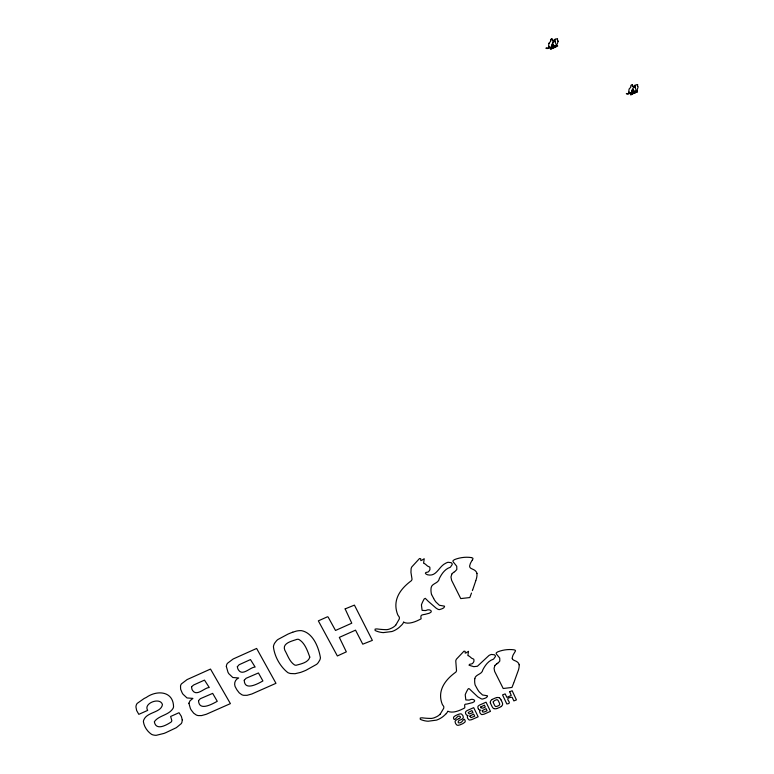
<?xml version="1.0" encoding="UTF-8"?>
<svg xmlns="http://www.w3.org/2000/svg" width="774" height="774" viewBox="0 0 774 774"><rect width="100%" height="100%" fill="white"/><g stroke="black" fill="none" stroke-linecap="round" stroke-linejoin="round"><path stroke-width="1.16" d="M631.313 93.76L631.071 93.248M631.7 90.906L631.807 91.38M633.064 92.445L634.041 91.796L634.506 93.122L633.809 93.441M474.781 678.643C475.371 674.231 482.154 674.609 482.841 669.791C485.114 665.379 488.471 660.735 493.367 659.196A1.683 1.442 -20.3 0 0 493.812 658.79L495.36 656.584A2.274 1.945 -20.4 0 0 495.35 655.762L494.528 654.804L491.529 654.456A2.206 1.887 -20.3 0 0 490.851 654.62A10.149 8.659 -20.3 0 0 488.974 655.481L477.403 666.259L473.775 666.666L469.054 665.243L469.46 664.363L471.937 663.821A2.67 2.283 -19.2 0 0 472.701 663.289L473.407 662.38A9.781 8.379 -19 0 0 473.736 661.77A2.564 2.196 -19.3 0 0 473.891 661.325L473.949 660.435A15.035 12.877 -18.6 0 0 473.911 659.99L473.843 659.496A1.316 1.132 -19.3 0 0 473.572 659.08L472.14 658.422A3.386 2.902 -19.5 0 1 471.579 658.152L469.712 656.536A19.447 16.622 -18.4 0 0 469.431 656.342A12.007 10.275 -18.7 0 0 469.044 656.11L468.802 655.965A7.566 6.473 -18.9 0 0 467.854 655.559L468.512 651.321L466.587 652.521A16.506 14.232 -18.8 0 1 466.151 652.879L465.213 653.13L465.155 651.389L464.003 651.157L456.418 659.177A8.698 7.45 -18.9 0 0 455.76 660.861L456.515 670.69A4.799 4.102 -18.2 0 1 455.857 672.103C445.34 679.611 436.894 690.66 442.225 704.205A13.081 11.088 -17.8 0 0 443.386 705.946L443.744 706.527A6.366 5.389 -16.9 0 1 443.705 708.287L440.232 714.073M548.921 43.47L548.96 43.363A7.324 6.743 -66.9 0 0 548.727 44.892A3.473 3.202 -67.1 0 0 548.843 46.392M475.952 580.19L476.262 579.204A21.42 18.847 -20.2 0 0 476.813 576.765A16.796 14.774 -20.4 0 0 476.997 574.647L476.871 573.573M475.836 580.587L473.04 588.83M551.523 46.75L551.514 46.305M557.377 43.605L557.957 41.806A2.593 2.38 -67.2 0 0 558.025 41.486M472.817 589.43L472.382 590.639M637.312 89.426L637.95 87.559A2.535 2.293 -60.6 0 0 638.018 87.249A1.277 1.151 -60.5 0 0 637.708 86.137M471.501 593.039L469.818 597.557L460.743 598.592L451.619 580.326L450.971 577.017L451.793 574.202M513.975 682.329L518.406 670.11A20.734 17.647 -20.4 0 0 518.967 667.817A15.761 13.41 -20.7 0 0 519.17 665.553L519.064 664.808M513.752 682.9L511.962 687.447L503.206 688.502L494.634 671.387L494.064 668.281L494.886 665.63M631.294 93.847L630.713 94.496M403.583 622.161C408.469 624.792 415.986 621.677 421.124 618.794C420.321 615.069 421.172 614.914 425.197 614.324A6.666 5.824 -17.7 0 0 425.797 614.14L428.148 613.521A7.634 6.676 -17.9 0 0 429.289 613.221C434.185 611.315 429.077 608.451 426.126 610.415A4.954 4.325 -17.7 0 0 425.439 610.57L422.12 610.367L421.607 606.4A17.725 15.499 -18.6 0 1 421.443 604.833L421.559 604.475A40.509 35.217 -19.5 0 1 424.229 598.883L425.294 598.35L427.442 600.479A32.711 28.754 -19.9 0 0 428.196 601.253L436.149 608.171A20.83 18.112 -17.4 0 1 437.184 608.838L438.123 609.341A3.676 3.212 -18.6 0 0 439.487 609.593L441.664 608.906A17.647 15.48 -18.6 0 0 443.183 608.19A2.961 2.593 -18.7 0 0 443.783 607.793L444.499 606.719A1.277 1.113 -18.8 0 0 444.431 606.129L439.419 605.278L435.994 602.075A30.641 26.867 -20.3 0 1 433.614 598.457M637.592 85.092L637.505 85.237A2.274 2.061 -60.5 0 0 637.37 85.508L637.602 86.243M472.285 560.134L472.943 558.896A1.035 0.919 -21.6 0 0 472.904 558.441A1.258 1.103 -21.5 0 0 472.643 558.044L471.405 557.59M472.159 560.328L471.443 561.498A19.205 16.854 -22.2 0 0 470.311 563.636L469.625 566.017A3.183 2.806 -21.4 0 0 469.876 567.187A3.744 3.299 -21.4 0 0 470.815 568.29L472.817 569.287A12.336 10.826 -20.7 0 1 474.259 569.993A7.498 6.579 -21 0 1 477.045 573.515M634.728 91.496L634.622 92.203M395.756 625.131L399.278 619.016A6.579 5.747 -15.7 0 0 399.297 617.149L398.92 616.53A13.516 11.823 -16.9 0 1 397.681 614.672C392.108 600.131 400.158 588.995 411.371 580.694A4.954 4.383 -17.2 0 0 412.029 579.194L410.946 572.383L411.11 568.745A8.988 7.953 -18.1 0 1 411.768 566.955L419.527 558.509L420.727 558.77L420.814 560.618L421.927 560.241A17.773 15.838 -18 0 0 422.381 559.854L424.22 558.731L423.591 563.23A8.698 7.692 -18.1 0 1 424.046 563.414L424.578 563.675A14.735 13.023 -17.8 0 1 425.526 564.285L427.49 566.017A3.502 3.096 -18.9 0 0 428.08 566.316L429.58 567.023A1.364 1.209 -18.7 0 1 429.86 567.468L429.938 569.422A2.651 2.341 -18.6 0 1 429.783 569.896A10.101 8.949 -18.2 0 1 429.444 570.535L428.554 571.657A2.728 2.409 -18.6 0 1 427.935 572.054C422.972 572.286 426.126 575.217 429.899 575.092C436.952 575.285 439.438 566.133 445.514 563.356A10.488 9.24 -20 0 1 447.449 562.456A2.283 2.012 -20 0 1 448.146 562.292L451.271 562.688L452.132 563.724A2.341 2.07 -20.1 0 1 452.161 564.594L450.574 566.916A1.742 1.538 -20 0 1 450.129 567.352C445.031 568.948 441.625 573.882 439.351 578.497C438.742 583.567 431.611 583.209 431.108 587.834A22.494 19.727 -19.7 0 0 431.553 594.587M552.181 40.606L552.326 40.838A3.183 2.932 -67.6 0 0 552.684 40.974L553.178 40.887A7.324 6.743 -66.7 0 1 553.662 40.306L554.136 39.803A2.235 2.061 -67.2 0 1 554.716 39.368M633.393 92.851L633.345 93.393M634.187 86.659L634.37 86.446A2.922 2.641 -60.4 0 1 634.844 85.953L635.367 85.459L634.854 85.237A2.187 1.983 -60.5 0 0 634.274 85.633L633.858 86.059A7.179 6.492 -60.2 0 0 633.306 86.688L632.329 86.427M551.901 38.894L552.114 38.758A1.026 0.948 -67.6 0 1 552.065 39.213L552.017 39.348A1.219 1.122 -67.5 0 1 552.326 39.6L552.384 40.577M552.917 42.318L552.781 42.551A2.699 2.486 -67.1 0 0 552.8 43.644A1.954 1.809 -67.1 0 0 552.917 43.925L552.936 43.954M551.136 48.414L550.991 47.649M498.321 662.689L499.559 661.402A2.883 2.457 -20.5 0 0 499.811 660.948L499.733 658.084L497.256 655.046A16.138 13.816 -21.4 0 1 496.589 654.32L496.153 653.459A1.5 1.277 -20.7 0 1 496.444 652.705L497.817 651.814A28.919 24.536 -20.6 0 1 513.994 649.812L515.184 650.237A1.209 1.035 -21.5 0 1 515.426 650.605A1.006 0.861 -21.5 0 1 515.455 651.031L513.984 653.498A18.586 15.79 -22 0 0 512.862 655.52L512.175 657.948A3.048 2.593 -21.4 0 0 512.32 658.684M551.91 47.94L551.881 48.51M631.932 93.528L632.29 94.138M454.115 572.054L454.251 571.957A11.629 10.275 -20 0 0 455.325 571.115L456.583 569.761A2.98 2.632 -20.3 0 0 456.844 569.267L456.718 566.229L454.106 562.979A16.68 14.754 -21.4 0 1 453.409 562.195L452.935 561.276A1.548 1.364 -20.5 0 1 453.235 560.482L454.638 559.554A29.867 26.19 -20.5 0 1 471.405 557.58M453.835 572.257L453.699 572.354A8.195 7.198 -20.2 0 0 451.706 574.134M496.753 663.869L497.285 663.492A11.252 9.627 -20.3 0 0 498.33 662.689M631.478 92.483L631.768 91.922M551.794 38.99L551.291 38.99A4.828 4.45 -67.2 0 0 550.749 39.609M632.174 89.784L632.077 89.774A4.538 4.112 -60.2 0 0 631.7 90.548M550.401 47.833L550.15 48.385M630.462 93.431L630.21 93.964L630.965 93.625M550.662 48.375L550.411 49.149M553.091 42.222L553.255 42.125A1.296 1.2 -67.4 0 0 553.584 41.844A5.215 4.808 -67.7 0 0 553.739 41.477L553.778 41.409A4.431 4.073 -67 0 1 554.068 40.848L554.252 40.635A2.98 2.748 -67.1 0 1 554.735 40.142L555.161 39.445M550.691 48.356L550.179 48.433M630.771 93.925L630.578 94.825M554.919 45.743L554.581 46.363M631.836 92.812L631.71 93.46M459.021 718.572L460.298 717.798L460.385 716.918A3.735 3.144 -17.7 0 0 460.201 716.56C457.163 713.754 454.706 722.935 453.525 718.175A2.622 2.206 -17.7 0 1 453.632 717.304A2.022 1.703 -17.6 0 1 453.941 716.772L455.354 715.727A18.16 15.228 -17.9 0 1 456.447 715.195L457.55 714.702A21.73 18.199 -17.9 0 1 458.227 714.421L459.862 713.928A3.289 2.767 -17.9 0 1 460.782 713.87A1.877 1.587 -17.9 0 1 461.507 714.063L462.717 715.37A10.043 8.456 -17.5 0 1 462.978 715.911L463.307 717.392A2.032 1.703 -17.9 0 1 463.046 718.166L462.871 718.398A3.212 2.699 -17.9 0 1 462.262 718.959L461.652 719.336A23.046 19.505 -17.6 0 1 460.733 719.83C458.266 719.762 456.718 723.767 459.998 722.858A19.853 16.776 -17.7 0 0 460.559 722.616C462.591 722.461 464.081 716.318 465.213 720.865A2.496 2.099 -17.9 0 1 465.184 721.416L465.135 721.62A1.964 1.654 -17.9 0 1 464.864 722.171L463.229 723.4A20.792 17.56 -17.7 0 1 461.894 724.038L460.685 724.57A17.947 15.141 -17.7 0 1 459.862 724.899L458.247 725.296A2.69 2.254 -17.7 0 1 457.328 725.219A1.983 1.674 -17.7 0 1 456.853 725.025L455.76 723.777A13.371 11.242 -18.2 0 1 455.412 723.08L455.083 721.668A1.848 1.558 -17.7 0 1 455.228 721.165L455.422 720.836A2.777 2.332 -17.7 0 1 455.886 720.352L456.679 719.801A15.103 12.655 -17.9 0 1 457.424 719.394L458.634 718.775M550.42 47.824L550.904 47.64M635.541 92.657L635.928 92.009M631.865 92.793L632.581 92.474L633.045 93.799L632.348 94.109M554.716 46.769L554.039 46.159L553.1 47.069M637.128 90.394L636.489 91.274L635.996 90.897L636.741 92.096M637.292 91.835L637.137 90.403M632.097 91.845L632.706 91.351M292.756 632.203L296.384 631.091A15.49 13.468 -10.1 0 1 301.579 630.665C313.122 632.987 318.695 647.364 320.426 657.774A10.768 9.327 -10.7 0 1 319.807 660.058L318.211 662.679A13.216 11.446 -10.6 0 1 316.634 664.344L305.991 670.265A75.494 66.341 -8.6 0 1 300.602 672.403L295.039 673.709L290.569 673.515A11.097 9.588 -9.8 0 1 287.802 672.596C280.149 666.569 274.48 656.41 273.425 646.725A11.339 9.849 -9.3 0 1 274.644 643.175L276.444 640.833A14.648 12.723 -9.4 0 1 277.818 639.556L287.899 634.148A77.023 65.896 -11.2 0 1 292.746 632.194M553.662 47.92L554.542 47.533L554.049 46.188M549.598 47.137L549.472 47.117A1.229 1.132 -67.1 0 1 549.182 47.572M496.627 708.587L496.792 708.539A18.15 15.335 -19.6 0 0 498.562 707.862L499.046 707.649A12.249 10.333 -19.7 0 0 501.359 706.439M630.462 92.88L630.549 92.861A4.634 4.209 -60.6 0 0 631.478 92.503M632.551 86.398L632.445 85.363M629.939 92.967L629.659 92.735A2.138 1.945 -60.4 0 1 628.575 93.702M551.881 46.246L552.607 45.666M631.971 84.869L631.507 84.859A4.731 4.286 -60.5 0 0 630.974 85.459A1.277 1.161 -60.7 0 0 630.762 86.233L630.771 86.562A1.558 1.413 -60.7 0 1 630.858 86.998L629.881 88.226A3.512 3.183 -60.3 0 0 629.117 89.078L629.117 89.213A7.169 6.492 -60.3 0 0 628.894 90.587A3.406 3.086 -60.3 0 0 628.972 92.038M551.852 47.94C550.653 47.262 553.749 45.918 553.052 48.22L551.901 48.539M550.111 47.311L550.14 47.311A2.448 2.264 -67.2 0 0 550.469 47.243A4.731 4.363 -67.4 0 0 551.427 46.875M552.181 45.695L551.61 45.589M633.79 90.781L633.335 90.355A3.638 3.289 -60.4 0 1 633.084 89.832M552.075 44.079L551.959 44.089A4.625 4.257 -66.8 0 0 551.581 44.911M553.71 45.115L553.284 44.669A3.715 3.415 -67.1 0 1 553.004 44.128M634.032 90.8L633.403 91.216M493.754 708.5L493.483 708.345A3.802 3.193 -19.6 0 1 492.796 707.717L492.709 707.6A14.425 12.142 -20.1 0 1 491.974 706.352L490.958 704.253A18.266 15.393 -20.3 0 1 490.677 703.585L490.484 702.908M557.59 40.461L557.319 39.687A2.322 2.138 -67.1 0 1 557.454 39.416L557.628 38.99M556.129 44.35L555.19 41.98M636.102 90.007L635.231 87.694M633.084 90.945L632.542 90.268M552.704 44.873L553.033 45.279M478.487 709.09L479.058 709.719A1.625 1.364 -18.9 0 0 479.59 709.942L479.899 709.99A2.041 1.722 -18.9 0 0 480.364 709.981L479.909 710.726A1.548 1.296 -18.9 0 0 479.667 711.267L479.774 712.303A8.34 7.014 -19.2 0 0 480.141 713.135L481.302 714.412A1.954 1.645 -18.9 0 0 481.97 714.596L483.944 714.218A11.3 9.53 -18.9 0 0 484.64 713.928L490.464 711.354L486.053 702.192L480.373 704.698A10.236 8.611 -19 0 0 479.154 705.298L478.274 706.014A2.003 1.693 -18.9 0 0 477.877 706.807L477.955 707.949A6.985 5.882 -19.1 0 0 478.487 709.09M553.352 47.804L553.12 47.098M500.952 699.802L502.045 702.057A12.084 10.178 -19.4 0 1 502.49 703.227A5.06 4.257 -19.7 0 1 502.587 704.069L502.587 704.234A2.999 2.525 -19.8 0 1 502.191 705.443A3.822 3.212 -19.8 0 1 501.891 705.84A3.686 3.096 -19.8 0 1 501.32 706.391M433.663 598.437L431.602 594.567M632.997 89.629L633.016 89.658A1.916 1.742 -60.5 0 1 632.871 89.31M548.96 46.353L548.553 47.504A1.625 1.509 -67.2 0 1 547.47 48.056L547.411 48.056A8.417 7.759 -67.7 0 1 546.376 47.891L546.163 48.094M629.088 92L628.672 93.112A1.596 1.451 -60.4 0 1 627.608 93.654L627.55 93.654A8.243 7.479 -60.8 0 1 626.553 93.499L626.33 93.693A2.419 2.196 -60.4 0 0 628.594 93.77M637.283 91.825L636.586 91.535L636.75 92.087M549.192 47.591A2.767 2.554 -67.2 0 1 546.067 48.269M555.306 39.164A2.941 2.709 -67.1 0 1 557.415 39.019M557.686 40.335A1.306 1.2 -67.1 0 1 558.093 41.496M555.142 41.96A1.287 1.19 -67.2 0 1 555.248 40.645M555.548 47.291A1.113 1.026 -66.8 0 1 554.523 47.04M556.177 46.256A0.987 0.909 -66.8 0 1 555.645 47.214M555.016 45.511A1.084 0.997 -66.8 0 1 556.003 45.705M551.746 48.53A1.045 0.968 -66.9 0 1 551.136 49.275M550.74 39.609A1.306 1.2 -67.5 0 0 550.556 40.403L550.585 40.819A1.587 1.461 -67.5 0 1 550.662 41.196L549.617 42.531A3.58 3.299 -67.1 0 0 548.921 43.334M631.758 94.118A1.055 0.958 -60.1 0 1 631.168 94.834M635.009 91.168A1.064 0.968 -60.2 0 1 635.967 91.342M635.493 92.88A1.093 0.987 -60.2 0 1 634.496 92.638M635.202 87.714A1.267 1.142 -60.5 0 1 635.338 86.446M635.744 85.014A2.815 2.554 -60.5 0 1 637.737 84.792M632.88 89.31A2.583 2.341 -60.4 0 1 632.9 88.304L633.355 87.888A1.277 1.151 -60.6 0 0 633.693 87.617A5.108 4.625 -60.8 0 0 633.848 87.259L633.887 87.191A4.334 3.928 -60.4 0 1 634.177 86.649M632.426 84.598A1.016 0.919 -60.8 0 1 632.387 85.14M403.631 622.17A9.704 8.466 -15.8 0 1 401.609 625.092L399.2 627.375A21.807 19.089 -15.3 0 1 395.398 629.997A18.266 15.973 -15.4 0 1 391.925 631.526L383.294 632.619A21.72 19.011 -15.4 0 1 375.09 630.491L375.1 629.107L376.928 628.914A70.231 62.336 -16.4 0 0 385.965 629.659L386.536 629.668A10.962 9.578 -15.3 0 0 389.719 628.952L391.963 627.956A12.935 11.31 -15.3 0 0 395.766 625.14M474.83 678.643A21.778 18.479 -20.1 0 0 475.13 684.99L477.103 688.599A29.664 25.174 -20.5 0 0 479.329 691.985L482.57 694.994L487.388 695.749A1.229 1.045 -19.3 0 1 487.446 696.3L486.749 697.316A2.873 2.428 -19.3 0 1 486.159 697.703A17.086 14.503 -19.2 0 1 484.688 698.38L482.579 699.048A3.56 3.009 -19.2 0 1 481.273 698.825L478.351 697.161A25.987 22.069 -20 0 1 477.752 696.803L470.205 689.663A28.638 24.217 -17.4 0 0 469.489 688.957L468.667 688.55L467.999 689.102A39.222 33.021 -19.9 0 0 465.348 694.394L465.261 694.733A17.163 14.522 -19.2 0 0 465.387 696.203L465.832 699.938L469.025 700.102A4.799 4.054 -18.5 0 1 469.692 699.948C472.517 698.061 477.452 700.731 472.701 702.56A7.392 6.26 -18.6 0 1 471.598 702.85L467.525 703.914A20.201 16.97 -18.3 0 0 466.906 704.05C463.297 703.934 465.145 705.907 464.758 707.881C459.775 710.619 452.587 713.657 447.807 711.209A8.717 7.372 -17 0 1 446.259 713.589M446.259 713.599A14.116 11.949 -16.9 0 1 445.572 714.305L443.521 716.163A21.101 17.889 -16.6 0 1 439.09 719.046A17.676 14.977 -16.7 0 1 436.449 720.13L428.119 721.233A21.014 17.821 -16.7 0 1 420.243 719.307L420.272 718.001L422.033 717.808A67.938 58.369 -17.6 0 0 430.731 718.427L431.282 718.436A10.604 8.978 -16.6 0 0 434.359 717.721L436.536 716.772A12.519 10.594 -16.7 0 0 440.242 714.083M519.238 664.75A7.256 6.163 -21.1 0 0 516.364 661.393A7.198 6.115 -21.1 0 0 516.055 661.189L514.7 660.609A13.119 11.194 -21.8 0 1 513.878 660.251L513.433 659.99A3.676 3.135 -21.4 0 1 512.301 658.693M494.799 665.572A7.933 6.743 -20.5 0 1 496.773 663.899M492.254 699.454A12.703 10.672 -19.7 0 1 493.512 698.816L494.422 698.409A18.992 15.935 -19.7 0 1 496.047 697.771L496.202 697.732A4.915 4.141 -19.7 0 1 496.676 697.597M490.29 702.956A3.841 3.241 -19.6 0 1 492.225 699.415M496.618 708.549A3.754 3.154 -19.6 0 1 493.725 708.549M500.942 699.802A13.11 11.039 -19.3 0 0 500.197 698.564L499.859 698.225A3.048 2.574 -19.8 0 0 499.22 697.771M496.685 697.635A3.647 3.077 -19.8 0 1 499.23 697.751M237.337 666.762L237.821 668.775A18.112 15.664 -7.7 0 0 238.624 670.197C242.775 676.302 250.621 666.898 255.139 667.053L250.466 659.574L239.127 664.731L237.337 666.762M465.484 712.554L465.571 713.26A6.85 5.766 -18.5 0 0 466.074 714.412L466.722 715.166A1.625 1.364 -18.2 0 0 467.254 715.389L467.564 715.437A2.041 1.722 -18.3 0 0 468.028 715.428L467.583 716.173A1.548 1.296 -18.3 0 0 467.332 716.714L467.448 717.74A8.33 7.014 -18.6 0 0 467.825 718.582L468.986 719.849A1.954 1.645 -18.3 0 0 469.663 720.033L471.424 719.723A10.652 8.978 -18.3 0 0 472.324 719.365L478.148 716.792L473.688 707.649L468.018 710.155A10.884 9.143 -18.4 0 0 466.954 710.667L465.929 711.47A2.032 1.712 -18.3 0 0 465.503 712.409L465.484 712.554M226.347 666.472L227.991 672.277A32.344 27.99 -7.8 0 0 228.823 673.699L232.8 677.502L238.692 677.976C234.512 679.688 233.448 684.777 236.06 688.289A36.426 31.376 -8.5 0 0 236.979 689.924L239.253 692.885L241.798 694.713A7.285 6.24 -7.4 0 0 243.723 695.313L247.051 695.313L251.821 693.997L275.97 683.316L256.629 648.448L233.138 659.003L227.382 663.366A7.469 6.444 -6.6 0 0 226.501 665.379L226.347 666.472M469.866 716.144L470.989 717.662L474.762 716.182L473.582 714.073L469.866 716.144M182.258 719.83L181.958 722.132A7.305 6.182 -4.2 0 1 181.232 723.651L176.346 727.666L166.023 732.581A74.991 64.136 -1.6 0 1 163.953 733.423L156.309 735.3A9.801 8.262 -3.5 0 1 154.51 735.203L153.368 734.99A7.508 6.318 -3.4 0 1 151.472 734.284C147.35 731.478 144.148 726.728 143.413 721.774A6.995 5.902 -3.1 0 1 143.8 719.888C147.06 711.78 161.147 712.844 162.443 704.592C160.228 696.658 142.948 703.421 147.699 710.377L138.817 714.344L136.63 710.484L135.953 707.01A9.452 8.011 -2.7 0 1 136.185 705.404A7.692 6.521 -2.6 0 1 137.172 703.411L144.128 698.506A77.313 64.697 -5 0 1 146.286 697.451C156.832 689.876 173.347 690.892 173.55 706.788A7.43 6.308 -3.6 0 1 172.873 708.665C168.597 715.34 158.486 715.495 154.326 721.774C155.99 731.014 166.207 725.267 171.035 722.103A3.096 2.622 -3.9 0 0 171.818 720.613L170.628 716.463L179.017 712.719L181.358 716.356L182.258 719.83M482.202 710.696L482.87 712.119L484.408 711.916A14.919 12.597 -19 0 0 484.882 711.712L487.088 710.735L486.072 708.626L482.202 710.696M493.222 701.892L493.396 702.734A16.312 13.748 -20.3 0 0 493.618 703.266L494.422 704.959A17.918 15.083 -20.4 0 0 494.683 705.453L494.983 705.907A2.902 2.438 -19.7 0 0 495.263 706.217L495.621 706.449A1.045 0.88 -19.6 0 0 496.057 706.546L497.16 706.275A13.439 11.349 -19.6 0 0 497.798 706.004L497.963 705.936A17.231 14.571 -19.6 0 0 498.562 705.656L499.675 704.795L499.598 703.576A15.141 12.742 -19.1 0 0 499.317 702.908L498.485 701.176A17.105 14.406 -19 0 0 498.214 700.673L497.701 699.996A1.142 0.958 -19.7 0 0 497.45 699.841A1.596 1.345 -19.7 0 0 497.169 699.764A1.258 1.064 -19.7 0 0 496.705 699.744L495.902 699.977A11.542 9.694 -19.7 0 0 495.447 700.16L495.031 700.344A16.844 14.135 -19.7 0 0 494.431 700.625L493.222 701.892M309.784 657.116C308.391 662.563 300.922 663.937 296.132 665.253A3.928 3.396 -10 0 1 294.439 664.876C289.447 661.528 287.667 655.201 284.793 650.179C281.862 643.039 292.185 641.095 296.974 639.343A4.741 4.122 -10 0 1 298.764 639.401C304.83 642.768 307.52 650.818 309.784 657.116M188.904 703.256L190.433 708.636A36.484 31.183 -6.3 0 0 191.391 710.251L193.703 713.193L196.277 714.992A7.295 6.202 -5.3 0 0 198.221 715.582L201.569 715.582L206.329 714.267L230.4 703.624L210.509 669.065L187.095 679.582L181.387 683.926A7.488 6.405 -4.4 0 0 180.526 685.919L180.623 689.17L182.122 692.759A32.402 27.816 -5.5 0 0 182.974 694.172L187.018 697.945L192.929 698.4L190.036 700.751L188.904 703.256M468.347 712.467L468.434 712.999A4.799 4.034 -18.5 0 0 468.618 713.367L469.654 713.928L472.972 712.525L471.898 710.561L468.347 712.467M480.693 707.01L480.78 707.542A4.799 4.044 -19.1 0 0 480.964 707.92L482.889 708.142A18.682 15.819 -18.9 0 0 483.334 707.949L485.317 707.068L484.389 705.143L480.693 707.01M198.531 700.644C198.947 711.683 212.482 703.943 217.262 701.292L212.666 693.378L200.34 698.699L198.531 700.644M244.245 680.249C244.487 691.375 258.148 683.606 262.899 680.946L258.439 672.964L246.074 678.305L244.245 680.249M191.555 686.761L191.933 689.266A18.15 15.557 -5.4 0 0 192.755 690.679C196.964 696.716 204.733 687.418 209.28 687.525L204.491 680.114L193.694 684.971L191.555 686.761M556.883 44.844C556.4 45.153 555.858 47.301 557.164 45.666L557.677 46.082L556.883 44.844M345.136 608.896L351.773 623.196L335.51 630.462L328.137 617.052L327.528 616.762L318.337 620.864L337.367 655.965L346.336 651.853L339.322 637.389L355.537 630.152L362.764 644.181L372.362 640.379L354.415 605.113L345.136 608.896M509.698 691.743L511.246 695.439L506.893 697.364L505.151 693.891L502.549 694.897L506.835 703.963C514.265 703.189 501.658 697.916 512.136 697.248L513.859 700.905L516.432 699.889L512.165 690.747L509.698 691.743"/></g></svg>
